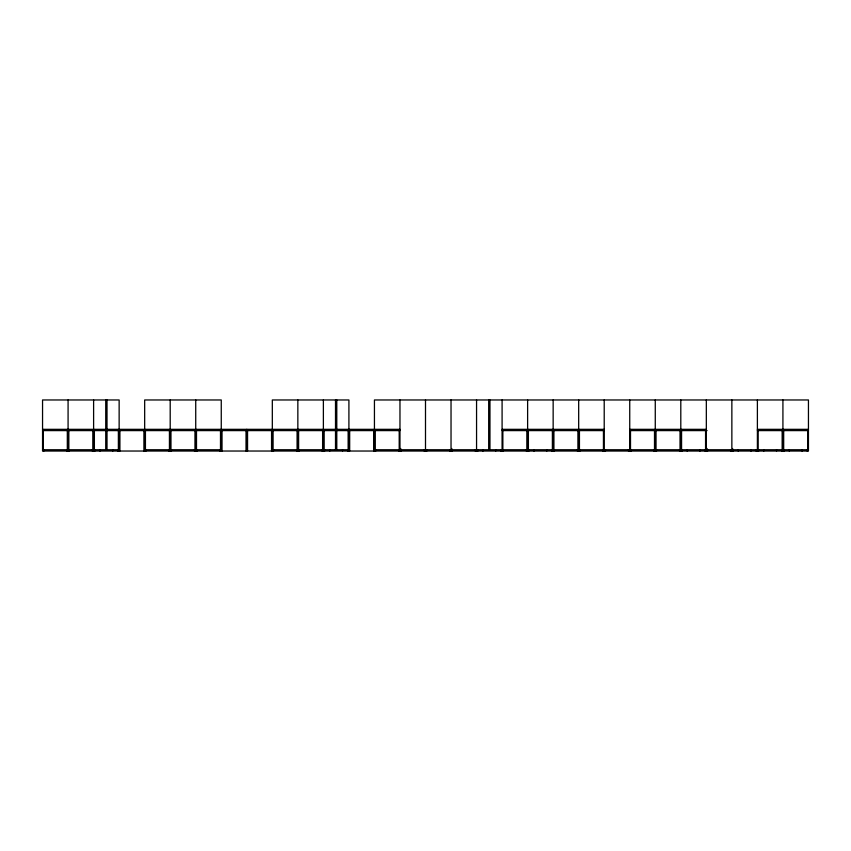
<?xml version="1.0" encoding="UTF-8"?>
<svg xmlns="http://www.w3.org/2000/svg" width="851" height="851" viewBox="0 0 851 851"><rect width="100%" height="100%" fill="white"/><g stroke="black" fill="none" stroke-linecap="round" stroke-linejoin="round"><path stroke-width="1.28" d="M42.55 429.329L399.97 429.329M502.09 429.329L604.21 429.329M629.74 429.329L706.33 429.329M757.39 429.329L808.45 429.329M42.55 430.606L399.97 430.606M502.09 430.606L604.21 430.606M629.74 430.606L707.096 430.606M757.39 430.606L808.45 430.606M42.55 449.753L119.14 449.753M144.67 449.753L221.26 449.753M272.32 449.753L348.91 449.753M374.44 449.753L808.45 449.753M807.684 430.606L807.684 451.03M807.173 449.753L807.173 451.03M802.067 449.753L802.067 451.03M789.303 449.753L789.303 451.03M784.197 449.753L784.197 451.03M783.686 430.606L783.686 451.03M782.92 399.97L782.92 428.787M782.92 429.329L782.92 451.03M782.154 430.606L782.154 451.03M781.643 449.753L781.643 451.03M776.538 449.753L776.538 451.03M763.773 449.753L763.773 451.03M758.667 449.753L758.667 451.03M758.156 430.606L758.156 451.03M757.39 399.97L757.39 451.03M756.113 449.753L756.113 451.03M751.007 449.753L751.007 451.03M738.242 449.753L738.242 451.03M733.137 449.753L733.137 451.03M732.626 448.477L732.626 451.03M731.86 399.97L731.86 451.03M730.583 449.753L730.583 451.03M707.606 449.753L707.606 451.03M707.096 448.477L707.096 451.03M706.33 399.97L706.33 451.03M705.564 430.606L705.564 451.03M705.053 449.753L705.053 451.03M699.947 449.753L699.947 451.03M687.183 449.753L687.183 451.03M682.077 449.753L682.077 451.03M681.566 430.606L681.566 451.03M680.8 399.97L680.8 428.787M680.8 429.329L680.8 451.03M680.034 430.606L680.034 451.03M679.523 449.753L679.523 451.03M656.547 449.753L656.547 451.03M656.036 430.606L656.036 451.03M655.27 399.97L655.27 428.787M655.27 429.329L655.27 451.03M654.504 430.606L654.504 451.03M653.993 449.753L653.993 451.03M631.017 449.753L631.017 451.03M630.506 430.606L630.506 451.03M629.74 399.97L629.74 451.03M628.463 449.753L628.463 451.03M605.486 449.753L605.486 451.03M604.21 399.97L604.21 451.03M603.444 430.606L603.444 451.03M602.933 449.753L602.933 451.03M579.957 449.753L579.957 451.03M579.446 430.606L579.446 451.03M578.68 399.97L578.68 428.787M578.68 429.329L578.68 451.03M577.914 430.606L577.914 451.03M577.403 449.753L577.403 451.03M554.427 449.753L554.427 451.03M553.916 430.606L553.916 451.03M553.15 399.97L553.15 428.787M553.15 429.329L553.15 451.03M552.384 430.606L552.384 451.03M551.873 449.753L551.873 451.03M546.768 449.753L546.768 451.03M534.002 449.753L534.002 451.03M528.896 449.753L528.896 451.03M528.386 430.606L528.386 451.03M527.62 399.97L527.62 451.03M526.854 430.606L526.854 451.03M526.343 449.753L526.343 451.03M503.366 449.753L503.366 451.03M502.856 430.606L502.856 451.03M502.09 399.97L502.09 451.03M500.813 449.753L500.813 451.03M495.707 449.753L495.707 451.03M489.963 399.97L489.963 449.753M488.687 399.97L488.687 449.753M482.942 449.753L482.942 451.03M477.837 449.753L477.837 451.03M476.56 399.97L476.56 451.03M475.284 449.753L475.284 451.03M452.306 449.753L452.306 451.03M451.796 448.477L451.796 451.03M451.03 399.97L451.03 451.03M449.753 449.753L449.753 451.03M426.776 449.753L426.776 451.03M425.5 399.97L425.5 451.03M424.224 449.753L424.224 451.03M401.246 449.753L401.246 451.03M400.736 448.477L400.736 451.03M399.97 399.97L399.97 451.03M399.204 430.606L399.204 451.03M398.694 449.753L398.694 451.03M375.716 449.753L375.716 451.03M375.206 430.606L375.206 451.03M374.44 451.03L374.44 399.97L808.45 399.97L808.45 451.03L42.55 451.03L42.55 399.97L119.14 399.97L119.14 428.787M373.674 430.606L373.674 451.03M349.676 430.606L349.676 451.03M348.91 428.787L348.91 399.97L272.32 399.97L272.32 428.787M348.91 429.329L348.91 451.03M348.144 430.606L348.144 451.03M347.634 449.753L347.634 451.03M342.527 449.753L342.527 451.03M336.783 399.97L336.783 449.753M335.507 399.97L335.507 449.753M329.762 449.753L329.762 451.03M324.656 449.753L324.656 451.03M324.146 430.606L324.146 451.03M323.38 399.97L323.38 428.787M323.38 429.329L323.38 451.03M322.614 430.606L322.614 451.03M322.103 449.753L322.103 451.03M299.126 449.753L299.126 451.03M298.616 430.606L298.616 451.03M297.85 399.97L297.85 428.787M297.85 429.329L297.85 451.03M297.084 430.606L297.084 451.03M296.574 449.753L296.574 451.03M273.596 449.753L273.596 451.03M273.086 430.606L273.086 451.03M272.32 429.329L272.32 451.03M271.554 430.606L271.554 451.03M247.556 430.606L247.556 451.03M246.79 429.329L246.79 451.03M246.024 430.606L246.024 451.03M222.026 430.606L222.026 451.03M221.26 428.787L221.26 399.97L144.67 399.97L144.67 451.03M221.26 429.329L221.26 451.03M220.494 430.606L220.494 451.03M219.984 449.753L219.984 451.03M197.006 449.753L197.006 451.03M196.496 430.606L196.496 451.03M195.73 399.97L195.73 428.787M195.73 429.329L195.73 451.03M194.964 430.606L194.964 451.03M194.454 449.753L194.454 451.03M171.476 449.753L171.476 451.03M170.966 430.606L170.966 451.03M170.2 399.97L170.2 428.787M170.2 429.329L170.2 451.03M169.434 430.606L169.434 451.03M168.924 449.753L168.924 451.03M145.946 449.753L145.946 451.03M145.436 430.606L145.436 451.03M143.904 430.606L143.904 451.03M119.906 430.606L119.906 451.03M119.14 429.329L119.14 451.03M118.374 430.606L118.374 451.03M117.863 449.753L117.863 451.03M112.757 449.753L112.757 451.03M107.013 399.97L107.013 449.753M105.737 399.97L105.737 449.753M99.992 449.753L99.992 451.03M94.886 449.753L94.886 451.03M94.376 430.606L94.376 451.03M93.61 399.97L93.61 428.787M93.61 429.329L93.61 451.03M92.844 430.606L92.844 451.03M92.334 449.753L92.334 451.03M69.356 449.753L69.356 451.03M68.846 430.606L68.846 451.03M68.08 399.97L68.08 428.787M68.08 429.329L68.08 451.03M67.314 430.606L67.314 451.03M66.803 449.753L66.803 451.03M43.827 449.753L43.827 451.03M43.316 430.606L43.316 451.03"/></g></svg>
